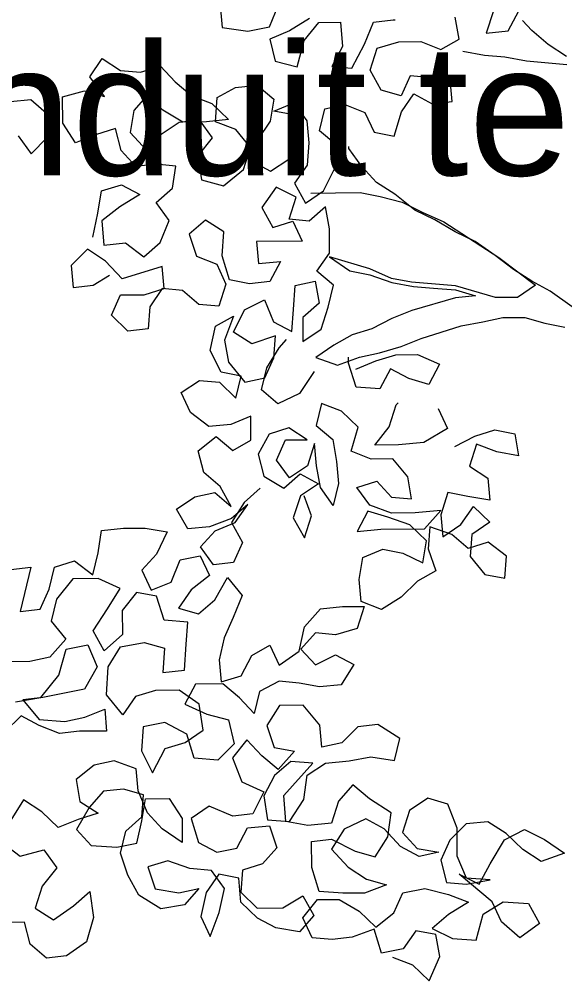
# Model space of a CAD drawing. Header units: millimetres. Extents: x 318905 to 439572, y -5133 to 105868.
# Drawn here: x 349971 to 350700, y 2868 to 4152 of the extents above; entities that cross this region are included whole.
import ezdxf

# ---------------------------------------------------------------- set-up
doc = ezdxf.new("R2010")
doc.units = ezdxf.units.MM
doc.header["$MEASUREMENT"] = 0
doc.layers.add('INTI_Agencement_Stylo_No__102', color=7, linetype='Continuous', lineweight=0, true_color=0xcccccc)
doc.layers.add('INTI_Etiquettes_Stylo_No__1', color=7, linetype='Continuous', lineweight=5)
doc.styles.add('STYLE_GENERE_2', font='Arial')
doc.dimstyles.new('STYLE_GENERE__3', dxfattribs={"dimtxt": 0.18, "dimasz": 182.4, "dimexe": 0.18, "dimexo": 0.0625, "dimgap": 0.09, "dimtad": 0, "dimtih": 1, "dimtoh": 1, "dimdec": 4, "dimzin": 0, "dimdsep": 46, "dimcen": 0.09, "dimadec": 0, "dimazin": 0, "dimtfac": 1, "dimtdec": 4, "dimtmove": 0, "dimatfit": 3, "dimldrblk": 'ARROWHEAD_5', "dimfxl": 0, "dimtolj": 1, "dimtzin": 0, "dimarcsym": 0})

# ---------------------------------------------------------------- blocks, each defined once
blk = doc.blocks.new('arbre6[1]', base_point=(351659.1, -542.5))
at = {"layer": 'INTI_Agencement_Stylo_No__102', "linetype": 'Continuous'}
for p, q in [((350239.9, 4170.4), (350242.5, 4141)), ((350305.8, 4141.6), (350317.7, 4171.1)), ((350604.8, 4163), (350595.3, 4133.5)), ((350624.5, 4136.4), (350638.9, 4163.3)), ((350359.2, 4152.8), (350332.6, 4136.5)), ((350352.1, 4123.3), (350371.4, 4147.5)), ((350371.4, 4147.5), (350400.6, 4147.8)), ((350400.6, 4147.8), (350403.3, 4115.7)), ((350432.4, 4118.6), (350444.4, 4148.2)), ((350444.4, 4148.2), (350471.1, 4151.1)), ((350471.1, 4151.1), (350473.5, 4151.1)), ((350558.9, 4125.1), (350553.8, 4154.5)), ((350656.1, 4136.7), (350643.8, 4150)), ((350242.5, 4141), (350276.6, 4136)), ((350276.6, 4136), (350305.8, 4141.6)), ((350332.6, 4136.5), (350305.9, 4125.5)), ((350595.3, 4133.5), (350624.5, 4136.4)), ((350678.1, 4118.2), (350656.1, 4136.7)), ((350305.9, 4125.5), (350313.4, 4096.1)), ((350342.7, 4088.4), (350352.1, 4123.3)), ((350449.5, 4113.4), (350478.6, 4121.7)), ((350478.6, 4121.7), (350507.8, 4122)), ((350507.8, 4122), (350534.7, 4111.5)), ((350534.7, 4111.5), (350558.9, 4125.1)), ((350403.3, 4115.7), (350388.9, 4088.8)), ((350415.6, 4086.4), (350432.4, 4118.6)), ((350440, 4083.9), (350449.5, 4113.4)), ((350563.9, 4109.1), (350593.1, 4104)), ((350702.6, 4102.3), (350678.1, 4118.2)), ((350065.4, 4075.2), (350082.3, 4099.4)), ((350082.3, 4099.4), (350106.7, 4083.6)), ((350313.4, 4096.1), (350342.7, 4088.4)), ((350593.1, 4104), (350619.9, 4101.6)), ((350619.9, 4101.6), (350649.1, 4096.5)), ((350649.1, 4096.5), (350702.7, 4091.6)), ((350106.7, 4083.6), (350133.5, 4081.1)), ((350133.5, 4081.1), (350160.2, 4089.4)), ((350160.2, 4089.4), (350179.8, 4068.2)), ((350388.9, 4088.8), (350415.6, 4086.4)), ((350454.8, 4057.3), (350440, 4083.9)), ((350085.1, 4048.6), (350065.4, 4075.2)), ((350493.6, 4076.4), (350481.6, 4049.5)), ((350547.1, 4071.5), (350493.6, 4076.4)), ((350549.8, 4042.1), (350547.1, 4071.5)), ((350029.1, 4048.1), (350058.3, 4056.4)), ((350058.3, 4056.4), (350085.1, 4048.6)), ((350179.8, 4068.2), (350201.9, 4049.6)), ((350235.9, 4047.3), (350260.1, 4060.9)), ((350260.1, 4060.9), (350289.3, 4063.8)), ((350289.3, 4063.8), (350311.4, 4045.3)), ((350481.6, 4049.5), (350454.8, 4057.3)), ((349986.6, 4044.5), (349959.8, 4041.6)), ((350011, 4023.3), (349986.6, 4044.5)), ((350029.4, 4013.3), (350029.1, 4048.1)), ((350143.5, 4051.8), (350124.2, 4030.2)), ((350163.1, 4030.5), (350143.5, 4051.8)), ((350201.9, 4049.6), (350228.7, 4039.2)), ((350233.7, 4015.1), (350235.9, 4047.3)), ((350311.4, 4045.3), (350306.7, 4015.8)), ((350481.8, 4028.1), (350498.6, 4052.3)), ((350498.6, 4052.3), (350523, 4039.1)), ((350189.9, 4014.7), (350163.1, 4030.5)), ((350228.7, 4039.2), (350250.7, 4017.9)), ((350311.5, 4029.2), (350338.1, 4040.2)), ((350338.1, 4040.2), (350355.4, 4016.2)), ((350372.5, 4003), (350379.6, 4032.5)), ((350379.6, 4032.5), (350406.3, 4038.1)), ((350406.3, 4038.1), (350433.1, 4027.6)), ((350523, 4039.1), (350549.8, 4042.1)), ((350008.8, 3993.8), (350011, 4023.3)), ((350124.2, 4030.2), (350119.5, 4000.7)), ((350250.7, 4017.9), (350221.6, 4015)), ((350338.3, 4024.1), (350311.5, 4029.2)), ((350340.9, 3994.7), (350338.3, 4024.1)), ((350433.1, 4027.6), (350445.5, 4001)), ((350472.3, 3995.9), (350481.8, 4028.1)), ((350046.6, 3986.7), (350029.4, 4013.3)), ((350100, 4005.9), (350073.3, 3997.6)), ((350107.5, 3976.5), (350100, 4005.9)), ((350160.9, 3998.4), (350185.1, 4014.7)), ((350185.1, 4014.7), (350211.8, 4017.6)), ((350221.6, 4015), (350189.9, 4014.7)), ((350211.8, 4017.6), (350229, 3993.7)), ((350260.6, 4004.7), (350233.7, 4015.1)), ((350306.7, 4015.8), (350289.9, 3991.5)), ((350355.4, 4016.2), (350358, 3986.8)), ((349969.9, 3996.1), (349987.1, 3972.2)), ((349987.1, 3972.2), (350008.8, 3993.8)), ((350073.3, 3997.6), (350046.6, 3986.7)), ((350119.5, 4000.7), (350141.6, 3976.8)), ((350141.6, 3976.8), (350160.9, 3998.4)), ((350229, 3993.7), (350209.7, 3969.4)), ((350280.2, 3980.7), (350260.6, 4004.7)), ((350331.4, 3965.1), (350340.9, 3994.7)), ((350394.5, 3984.5), (350372.5, 4003)), ((350445.5, 4001), (350472.3, 3995.9)), ((350270.7, 3951.2), (350280.2, 3980.7)), ((350289.9, 3991.5), (350282.8, 3962)), ((350358, 3986.8), (350355.8, 3957.3)), ((350392.3, 3952.3), (350394.5, 3984.5)), ((350411.6, 3979.3), (350411.6, 3981.9)), ((350428.8, 3955.3), (350411.6, 3979.3)), ((350127.1, 3955.3), (350107.5, 3976.5)), ((350209.7, 3969.4), (350214.9, 3937.3)), ((350153.9, 3958.2), (350127.1, 3955.3)), ((350180.7, 3955.7), (350153.9, 3958.2)), ((350176, 3926.3), (350180.7, 3955.7)), ((350282.8, 3962), (350307.2, 3948.9)), ((350307.2, 3948.9), (350331.4, 3965.1)), ((350355.8, 3957.3), (350338.9, 3933.1)), ((350448.4, 3934.1), (350428.8, 3955.3)), ((350244.1, 3929.6), (350270.7, 3951.2)), ((350377.9, 3922.7), (350392.3, 3952.3)), ((350081.2, 3922.7), (350107.9, 3931)), ((350107.9, 3931), (350132.3, 3917.8)), ((350214.9, 3937.3), (350244.1, 3929.6)), ((350338.9, 3933.1), (350353.7, 3906.5)), ((350472.9, 3918.2), (350448.4, 3934.1)), ((350076.5, 3893.2), (350081.2, 3922.7)), ((350132.3, 3917.8), (350105.7, 3901.5)), ((350154.3, 3907.3), (350176, 3926.3)), ((350314.7, 3927.5), (350295.4, 3900.6)), ((350341.5, 3914.4), (350314.7, 3927.5)), ((350353.7, 3906.5), (350377.9, 3922.7)), ((350360.9, 3919.9), (350426.6, 3920.5)), ((350426.6, 3920.5), (350453.4, 3915.4)), ((350453.4, 3915.4), (350482.7, 3907.6)), ((350499.8, 3897.1), (350472.9, 3918.2)), ((350171.5, 3883.4), (350154.3, 3907.3)), ((350332, 3884.8), (350341.5, 3914.4)), ((350482.7, 3907.6), (350509.5, 3894.5)), ((350069.5, 3861.1), (350076.5, 3893.2)), ((350105.7, 3901.5), (350081.5, 3882.6)), ((350295.4, 3900.6), (350310.2, 3873.9)), ((350380.5, 3901.3), (350358.8, 3882.4)), ((350385.6, 3872), (350380.5, 3901.3)), ((350526.6, 3883.9), (350499.8, 3897.1)), ((350509.5, 3894.5), (350538.8, 3881.4)), ((350081.5, 3882.6), (350084.1, 3850.5)), ((350159.5, 3853.8), (350171.5, 3883.4)), ((350220.1, 3883.8), (350198.4, 3864.9)), ((350244.6, 3868), (350220.1, 3883.8)), ((350310.2, 3873.9), (350336.9, 3882.2)), ((350358.8, 3882.4), (350332, 3884.8)), ((350336.9, 3882.2), (350349.3, 3855.6)), ((350553.5, 3868.1), (350526.6, 3883.9)), ((350538.8, 3881.4), (350612.1, 3833.8)), ((350198.4, 3864.9), (350208.3, 3835.5)), ((350242.4, 3835.9), (350244.6, 3868)), ((350385.9, 3839.8), (350385.6, 3872)), ((350580.4, 3855), (350553.5, 3868.1)), ((350084.1, 3850.5), (350113.3, 3853.4)), ((350113.3, 3853.4), (350137.8, 3834.9)), ((350137.8, 3834.9), (350159.5, 3853.8)), ((350349.3, 3855.6), (350288.4, 3855)), ((350288.4, 3855), (350291.1, 3825.6)), ((350607.3, 3836.5), (350580.4, 3855)), ((350062.3, 3844.9), (350040.6, 3823.3)), ((350086.7, 3829.1), (350062.3, 3844.9)), ((350369, 3815.6), (350385.9, 3839.8)), ((350108.8, 3805.2), (350086.7, 3829.1)), ((350208.3, 3835.5), (350235.2, 3825.1)), ((350235.2, 3825.1), (350247.5, 3798.4)), ((350252.3, 3803.8), (350242.4, 3835.9)), ((350291.1, 3825.6), (350320.3, 3828.5)), ((350320.3, 3828.5), (350305.9, 3801.6)), ((350439.5, 3818.9), (350385.9, 3834.5)), ((350385.9, 3834.5), (350412.8, 3816)), ((350631.7, 3818), (350607.3, 3836.5)), ((350612.1, 3833.8), (350661.1, 3796.8)), ((350040.6, 3823.3), (350043.2, 3793.9)), ((350162.2, 3821.7), (350108.8, 3805.2)), ((350164.9, 3792.3), (350162.2, 3821.7)), ((350391, 3797.1), (350369, 3815.6)), ((350412.8, 3816), (350439.6, 3810.9)), ((350468.8, 3805.8), (350439.5, 3818.9)), ((350656.2, 3802.1), (350631.7, 3818)), ((350069.9, 3796.8), (350091.7, 3810.4)), ((350279.1, 3798.7), (350252.3, 3803.8)), ((350305.9, 3801.6), (350279.1, 3798.7)), ((350340, 3796.6), (350366.7, 3802.2)), ((350366.7, 3802.2), (350371.8, 3772.8)), ((350439.6, 3810.9), (350468.9, 3800.4)), ((350495.6, 3800.7), (350468.8, 3805.8)), ((350468.9, 3800.4), (350498.1, 3795.3)), ((350554, 3795.9), (350495.6, 3800.7)), ((350680.6, 3789), (350656.2, 3802.1)), ((350043.2, 3793.9), (350069.9, 3796.8)), ((350138.2, 3784.1), (350164.9, 3792.3)), ((350162.4, 3792.3), (350145.6, 3768.1)), ((350189.2, 3789.9), (350162.4, 3792.3)), ((350211.2, 3771.3), (350189.2, 3789.9)), ((350247.5, 3798.4), (350238, 3768.9)), ((350337.8, 3764.5), (350340, 3796.6)), ((350384, 3767.5), (350391, 3797.1)), ((350498.1, 3795.3), (350524.9, 3792.9)), ((350524.9, 3792.9), (350554.1, 3790.5)), ((350607.7, 3780.3), (350554, 3795.9)), ((350554.1, 3790.5), (350580.9, 3782.7)), ((350661.1, 3796.8), (350636.9, 3780.5)), ((350709.9, 3767.8), (350680.6, 3789)), ((350094.6, 3756.9), (350106.5, 3783.8)), ((350106.5, 3783.8), (350138.2, 3784.1)), ((350272.1, 3763.9), (350298.8, 3777.5)), ((350298.8, 3777.5), (350311.1, 3748.1)), ((350554.2, 3779.8), (350495.9, 3763.2)), ((350580.9, 3782.7), (350554.2, 3779.8)), ((350636.9, 3780.5), (350607.7, 3780.3)), ((350145.6, 3768.1), (350143.4, 3738.6)), ((350238, 3768.9), (350211.2, 3771.3)), ((350257.7, 3734.3), (350272.1, 3763.9)), ((350335.6, 3735), (350337.8, 3764.5)), ((350371.8, 3772.8), (350350, 3753.9)), ((350374.5, 3738), (350384, 3767.5)), ((350495.9, 3763.2), (350469.2, 3752.3)), ((350116.6, 3735.7), (350094.6, 3756.9)), ((350233.3, 3742.1), (350257.6, 3755.7)), ((350257.6, 3755.7), (350245.6, 3723.5)), ((350311.1, 3748.1), (350335.6, 3735)), ((350350, 3753.9), (350350.3, 3721.7)), ((350469.2, 3752.3), (350442.6, 3738.6)), ((350590.9, 3748), (350617.6, 3753.6)), ((350617.6, 3753.6), (350646.8, 3753.9)), ((350646.8, 3753.9), (350673.6, 3746.1)), ((350143.4, 3738.6), (350116.6, 3735.7)), ((350226.3, 3709.9), (350233.3, 3742.1)), ((350350.3, 3721.7), (350374.5, 3738)), ((350442.6, 3738.6), (350415.9, 3730.4)), ((350508.3, 3725.8), (350561.7, 3742.4)), ((350561.7, 3742.4), (350590.9, 3748)), ((350673.6, 3746.1), (350700.4, 3741)), ((350245.6, 3723.5), (350250.7, 3694.1)), ((350282.2, 3718.4), (350257.7, 3734.3)), ((350313.7, 3729.4), (350282.2, 3718.4)), ((350311.5, 3700), (350313.7, 3729.4)), ((350318.7, 3713.4), (350328.3, 3724.2)), ((350415.9, 3730.4), (350391.6, 3716.8)), ((350481.7, 3714.9), (350508.3, 3725.8)), ((350241.1, 3680.6), (350226.3, 3709.9)), ((350301.9, 3686.5), (350318.7, 3713.4)), ((350391.6, 3716.8), (350367.4, 3700.5)), ((350452.5, 3706.6), (350481.7, 3714.9)), ((350299.5, 3673.1), (350311.5, 3700)), ((350367.4, 3700.5), (350396.7, 3690)), ((350396.7, 3690), (350425.8, 3701)), ((350411.3, 3692.8), (350411.2, 3700.9)), ((350425.8, 3701), (350452.5, 3706.6)), ((350447.8, 3695.9), (350474.5, 3704.1)), ((350474.5, 3704.1), (350503.6, 3704.4)), ((350503.6, 3704.4), (350532.9, 3691.3)), ((350250.7, 3694.1), (350272.8, 3667.5)), ((350294.8, 3657), (350301.9, 3686.5)), ((350421.3, 3660.8), (350411.3, 3692.8)), ((350421.1, 3684.9), (350447.8, 3695.9)), ((350467.3, 3685.3), (350452.9, 3658.4)), ((350491.7, 3672.2), (350467.3, 3685.3)), ((350532.9, 3691.3), (350518.5, 3664.4)), ((350267.9, 3675.5), (350241.1, 3680.6)), ((350260.8, 3646), (350267.9, 3675.5)), ((350272.8, 3667.5), (350299.5, 3673.1)), ((350365.2, 3681.7), (350345.9, 3652.1)), ((350518.5, 3664.4), (350491.7, 3672.2)), ((350187.8, 3653.4), (350212, 3669.6)), ((350212, 3669.6), (350238.8, 3667.2)), ((350238.8, 3667.2), (350260.8, 3646)), ((350452.9, 3658.4), (350421.3, 3660.8)), ((350200.1, 3626.7), (350187.8, 3653.4)), ((350316.8, 3638.5), (350294.8, 3657)), ((350345.9, 3652.1), (350316.8, 3638.5)), ((350375.2, 3639), (350368.1, 3609.5)), ((350402, 3628.5), (350375.2, 3639)), ((350465.4, 3607.7), (350475, 3637.2)), ((350475, 3637.2), (350477.4, 3639.9)), ((350224.6, 3608.2), (350200.1, 3626.7)), ((350280.5, 3622.1), (350253.8, 3611.1)), ((350280.7, 3590), (350280.5, 3622.1)), ((350424.1, 3607.3), (350402, 3628.5)), ((350530.9, 3632.4), (350543.3, 3605.7)), ((350253.8, 3611.1), (350224.6, 3608.2)), ((350368.1, 3609.5), (350390.2, 3590.9)), ((350414.6, 3575.1), (350424.1, 3607.3)), ((350446.2, 3583.4), (350465.4, 3607.7)), ((350210.3, 3575.9), (350234.4, 3594.9)), ((350234.4, 3594.9), (350256.5, 3576.3)), ((350305, 3598.2), (350290.6, 3571.3)), ((350331.7, 3606.5), (350305, 3598.2)), ((350356.1, 3590.6), (350331.7, 3606.5)), ((350543.3, 3605.7), (350511.8, 3586.7)), ((350553.2, 3581.7), (350579.9, 3595.3)), ((350579.9, 3595.3), (350606.6, 3603.6)), ((350606.6, 3603.6), (350633.4, 3598.5)), ((350633.4, 3598.5), (350638.4, 3569.1)), ((350256.5, 3576.3), (350280.7, 3590)), ((350315, 3563.5), (350326.9, 3590.4)), ((350326.9, 3590.4), (350356.1, 3590.6)), ((350365.9, 3585.4), (350356.4, 3555.8)), ((350368.5, 3555.9), (350365.9, 3585.4)), ((350390.2, 3590.9), (350395.2, 3561.5)), ((350477.8, 3583.7), (350446.2, 3583.4)), ((350511.8, 3586.7), (350477.8, 3583.7)), ((350582.4, 3584.6), (350572.9, 3555.1)), ((350609.2, 3574.2), (350582.4, 3584.6)), ((350217.8, 3546.6), (350210.3, 3575.9)), ((350290.6, 3571.3), (350298.1, 3541.9)), ((350441.4, 3564.6), (350414.6, 3575.1)), ((350638.4, 3569.1), (350609.2, 3574.2)), ((350332.2, 3539.6), (350315, 3563.5)), ((350356.4, 3555.8), (350332.2, 3539.6)), ((350373.6, 3526.6), (350368.5, 3555.9)), ((350395.2, 3561.5), (350397.9, 3532.1)), ((350470.6, 3564.9), (350441.4, 3564.6)), ((350490.3, 3541), (350470.6, 3564.9)), ((350239.8, 3528), (350217.8, 3546.6)), ((350325, 3526.1), (350346.7, 3545)), ((350346.7, 3545), (350371.1, 3531.9)), ((350572.9, 3555.1), (350597.3, 3539.3)), ((350298.1, 3541.9), (350325, 3526.1)), ((350371.1, 3531.9), (350346.9, 3515.6)), ((350397.9, 3532.1), (350390.8, 3502.6)), ((350422.3, 3527), (350449, 3535.3)), ((350449, 3535.3), (350468.6, 3514)), ((350495.4, 3511.6), (350490.3, 3541)), ((350597.3, 3539.3), (350600, 3509.9)), ((350205.9, 3514.3), (350232.6, 3519.9)), ((350232.6, 3519.9), (350254.6, 3501.4)), ((350254.6, 3501.4), (350239.8, 3528)), ((350293.3, 3525.8), (350271.6, 3506.9)), ((350390.8, 3502.6), (350373.6, 3526.6)), ((350439.5, 3503.1), (350422.3, 3527)), ((350543.9, 3520.1), (350534.4, 3490.5)), ((350570.7, 3515), (350543.9, 3520.1)), ((350181.6, 3498), (350205.9, 3514.3)), ((350276.5, 3504.3), (350254.7, 3485.3)), ((350271.6, 3506.9), (350254.8, 3480)), ((350259.6, 3480), (350276.5, 3504.3)), ((350346.9, 3515.6), (350337.4, 3486.1)), ((350361.7, 3489), (350351.8, 3515.6)), ((350468.6, 3514), (350495.4, 3511.6)), ((350600, 3509.9), (350570.7, 3515)), ((350196.4, 3471.4), (350181.6, 3498)), ((350437.1, 3495), (350422.7, 3468.1)), ((350463.9, 3487.2), (350437.1, 3495)), ((350468.7, 3492.6), (350439.5, 3503.1)), ((350500.4, 3492.9), (350468.7, 3492.6)), ((350534.4, 3495.9), (350500.4, 3492.9)), ((350512.7, 3471.6), (350534.4, 3495.9)), ((350561.3, 3477.4), (350578.1, 3501.6)), ((350578.1, 3501.6), (350600.2, 3480.4)), ((350254.7, 3485.3), (350225.6, 3474.4)), ((350232.9, 3469.1), (350259.6, 3480)), ((350254.8, 3480), (350269.6, 3453.3)), ((350337.4, 3486.1), (350352.2, 3459.4)), ((350352.2, 3459.4), (350361.7, 3489)), ((350493.2, 3476.8), (350463.9, 3487.2)), ((350534.4, 3490.5), (350537.1, 3461.1)), ((350600.2, 3480.4), (350576, 3464.1)), ((350076.6, 3439.8), (350081.3, 3469.3)), ((350081.3, 3469.3), (350110.5, 3472.3)), ((350110.5, 3472.3), (350139.6, 3472.5)), ((350139.6, 3472.5), (350168.9, 3467.4)), ((350168.9, 3467.4), (350154.5, 3437.9)), ((350225.6, 3474.4), (350196.4, 3471.4)), ((350213.6, 3447.5), (350232.9, 3469.1)), ((350422.7, 3468.1), (350454.3, 3471.1)), ((350454.3, 3471.1), (350512.7, 3471.6)), ((350515.2, 3455.6), (350493.2, 3476.8)), ((350520, 3474.3), (350517.7, 3444.9)), ((350549.2, 3463.9), (350520, 3474.3)), ((350537.1, 3461.1), (350561.3, 3477.4)), ((350269.6, 3453.3), (350257.6, 3426.5)), ((350510.6, 3426.1), (350515.2, 3455.6)), ((350571.3, 3445.4), (350549.2, 3463.9)), ((350598, 3453.6), (350571.3, 3445.4)), ((350576, 3464.1), (350573.8, 3434.7)), ((350622.4, 3435.1), (350598, 3453.6)), ((350230.9, 3423.5), (350213.6, 3447.5)), ((350430.3, 3433.4), (350456.9, 3444.3)), ((350456.9, 3444.3), (350483.7, 3439.2)), ((350517.7, 3444.9), (350527.7, 3415.5)), ((350018.4, 3420.6), (350045.1, 3428.9)), ((350045.1, 3428.9), (350069.6, 3410.3)), ((350069.6, 3410.3), (350076.6, 3439.8)), ((350154.5, 3437.9), (350135.2, 3416.3)), ((350174.2, 3400.6), (350186.2, 3430.1)), ((350186.2, 3430.1), (350212.9, 3435.7)), ((350212.9, 3435.7), (350225.3, 3409.1)), ((350425.6, 3403.9), (350430.3, 3433.4)), ((350483.7, 3439.2), (350510.6, 3426.1)), ((350573.8, 3434.7), (350593.4, 3410.8)), ((350620.2, 3405.7), (350622.4, 3435.1)), ((349960, 3417.4), (349986.8, 3420.3)), ((349986.8, 3420.3), (349972.6, 3361.3)), ((350011.3, 3391.1), (350018.4, 3420.6)), ((350135.2, 3416.3), (350147.6, 3389.6)), ((350257.6, 3426.5), (350230.9, 3423.5)), ((350527.7, 3415.5), (350503.5, 3401.9)), ((350042.8, 3404.7), (350021.2, 3377.8)), ((350076.9, 3405.1), (350042.8, 3404.7)), ((350106.2, 3391.9), (350076.9, 3405.1)), ((350225.3, 3409.1), (350201.1, 3390.1)), ((350232.8, 3377), (350249.6, 3406.6)), ((350249.6, 3406.6), (350269.2, 3382.7)), ((350428.3, 3374.5), (350425.6, 3403.9)), ((350503.5, 3401.9), (350481.7, 3380.3)), ((350593.4, 3410.8), (350620.2, 3405.7)), ((349999.4, 3364.2), (350011.3, 3391.1)), ((350089.4, 3365), (350106.2, 3391.9)), ((350147.6, 3389.6), (350174.2, 3400.6)), ((350201.1, 3390.1), (350184.2, 3365.9)), ((350021.2, 3377.8), (350014.1, 3348.3)), ((350128.1, 3386.8), (350108.8, 3362.5)), ((350154.9, 3381.7), (350128.1, 3386.8)), ((350164.9, 3349.6), (350154.9, 3381.7)), ((350211, 3358.1), (350232.8, 3377)), ((350269.2, 3382.7), (350257.3, 3353.1)), ((350481.7, 3380.3), (350455.1, 3364)), ((349972.6, 3361.3), (349999.4, 3364.2)), ((350070.1, 3335.4), (350089.4, 3365)), ((350184.2, 3365.9), (350211, 3358.1)), ((350352.3, 3340.6), (350374, 3364.9)), ((350374, 3364.9), (350403.1, 3367.9)), ((350403.1, 3367.9), (350432.3, 3368.1)), ((350432.3, 3368.1), (350422.8, 3338.6)), ((350455.1, 3364), (350428.3, 3374.5)), ((350108.8, 3362.5), (350109.1, 3330.4)), ((350257.3, 3353.1), (350245.3, 3326.3)), ((350014.1, 3348.3), (350033.7, 3324.4)), ((350196.5, 3347.2), (350164.9, 3349.6)), ((350194.3, 3317.8), (350196.5, 3347.2)), ((350345.2, 3308.4), (350352.3, 3340.6)), ((350422.8, 3338.6), (350393.7, 3330.3)), ((350084.9, 3308.8), (350070.1, 3335.4)), ((350109.1, 3330.4), (350084.9, 3308.8)), ((350245.3, 3326.3), (350238.3, 3296.8)), ((350366.9, 3332.7), (350347.6, 3311.1)), ((350393.7, 3330.3), (350366.9, 3332.7)), ((350033.7, 3324.4), (350012, 3300.1)), ((350033.8, 3311), (350063, 3316.6)), ((350063, 3316.6), (350075.3, 3287.3)), ((350089.9, 3287.4), (350106.8, 3314.3)), ((350106.8, 3314.3), (350138.3, 3320)), ((350138.3, 3320), (350165.2, 3312.2)), ((350165.2, 3312.2), (350163, 3280)), ((350192.1, 3283), (350194.3, 3317.8)), ((350282, 3302.5), (350306.2, 3316.1)), ((350306.2, 3316.1), (350318.6, 3289.5)), ((350012, 3300.1), (349985.3, 3294.5)), ((350024.3, 3276.1), (350033.8, 3311)), ((350267.6, 3275.6), (350282, 3302.5)), ((350318.6, 3289.5), (350345.2, 3308.4)), ((350347.6, 3311.1), (350367.2, 3289.9)), ((350367.2, 3289.9), (350393.9, 3303.5)), ((350393.9, 3303.5), (350418.3, 3290.4)), ((349985.3, 3294.5), (349953.7, 3294.2)), ((350075.3, 3287.3), (350058.5, 3257.7)), ((350087.8, 3249.9), (350089.9, 3287.4)), ((350238.3, 3296.8), (350240.9, 3267.3)), ((350418.3, 3290.4), (350401.5, 3263.4)), ((350000.2, 3246.4), (350024.3, 3276.1)), ((350163, 3280), (350192.1, 3283)), ((350240.9, 3267.3), (350267.6, 3275.6)), ((350206.9, 3264.4), (350192.5, 3237.5)), ((350243.4, 3264.7), (350206.9, 3264.4)), ((350265.4, 3246.2), (350243.4, 3264.7)), ((350318.7, 3268.1), (350292.1, 3254.4)), ((350345.5, 3265.6), (350318.7, 3268.1)), ((350372.3, 3260.5), (350345.5, 3265.6)), ((350401.5, 3263.4), (350372.3, 3260.5)), ((350031.8, 3252.1), (350002.7, 3246.5)), ((350058.5, 3257.7), (350031.8, 3252.1)), ((350109.9, 3223.3), (350087.8, 3249.9)), ((350126.7, 3247.6), (350109.9, 3223.3)), ((350153.4, 3255.8), (350126.7, 3247.6)), ((350185, 3256.1), (350153.4, 3255.8)), ((350211.9, 3237.6), (350185, 3256.1)), ((350292.1, 3254.4), (350285, 3224.9)), ((349966.2, 3240.8), (350000.2, 3246.4)), ((350002.7, 3246.5), (349975.9, 3243.5)), ((349975.9, 3243.5), (349998, 3217)), ((350192.5, 3237.5), (350221.8, 3224.3)), ((350217.1, 3202.9), (350211.9, 3237.6)), ((350285, 3224.9), (350265.4, 3246.2)), ((350319, 3235.9), (350302.2, 3209)), ((350350.6, 3236.2), (350319, 3235.9)), ((350372.7, 3209.7), (350350.6, 3236.2)), ((349973.7, 3222.1), (349951.9, 3200.5)), ((349998.1, 3208.9), (349973.7, 3222.1)), ((350058.8, 3220.2), (350085.5, 3231.1)), ((350085.5, 3231.1), (350088.1, 3201.7)), ((350221.8, 3224.3), (350251, 3216.6)), ((349998, 3217), (350032.1, 3214.6)), ((350032.1, 3214.6), (350058.8, 3220.2)), ((350165.9, 3213.1), (350136.8, 3207.5)), ((350195.2, 3197.3), (350165.9, 3213.1)), ((350251, 3216.6), (350258.6, 3184.5)), ((350302.2, 3209), (350312.1, 3179.7)), ((350375.4, 3180.2), (350372.7, 3209.7)), ((350450.5, 3210.4), (350423.8, 3207.4)), ((350479.9, 3191.9), (350450.5, 3210.4)), ((350024.9, 3198.5), (349998.1, 3208.9)), ((350051.7, 3201.4), (350024.9, 3198.5)), ((350088.1, 3201.7), (350051.7, 3201.4)), ((350136.8, 3207.5), (350134.6, 3175.4)), ((350192.9, 3186.6), (350217.1, 3202.9)), ((350205.2, 3165.3), (350195.2, 3197.3)), ((350423.8, 3207.4), (350402.1, 3185.8)), ((350166.2, 3178.3), (350192.9, 3186.6)), ((350258.6, 3184.5), (350236.8, 3162.9)), ((350275.5, 3190), (350256.3, 3165.8)), ((350295.2, 3168.8), (350275.5, 3190)), ((350402.1, 3185.8), (350375.4, 3180.2)), ((350472.8, 3162.4), (350479.9, 3191.9)), ((350134.6, 3175.4), (350149.4, 3146.1)), ((350149.4, 3146.1), (350166.2, 3178.3)), ((350312.1, 3179.7), (350338.9, 3174.6)), ((350338.9, 3174.6), (350317.2, 3150.3)), ((350098.2, 3161.7), (350071.5, 3156.1)), ((350127.4, 3151.2), (350098.2, 3161.7)), ((350236.8, 3162.9), (350205.2, 3165.3)), ((350256.3, 3165.8), (350268.7, 3133.8)), ((350317.2, 3150.3), (350295.2, 3168.8)), ((350334.1, 3161.1), (350312.4, 3142.2)), ((350324.8, 3115.5), (350363.4, 3158.7)), ((350363.4, 3158.7), (350334.1, 3161.1)), ((350356.2, 3142.6), (350380.4, 3158.9)), ((350380.4, 3158.9), (350412, 3161.8)), ((350412, 3161.8), (350441.1, 3167.4)), ((350441.1, 3167.4), (350472.8, 3162.4)), ((350071.5, 3156.1), (350047.3, 3137.1)), ((350130.1, 3121.8), (350127.4, 3151.2)), ((350047.3, 3137.1), (350052.4, 3107.7)), ((350268.7, 3133.8), (350298, 3120.6)), ((350312.4, 3142.2), (350298, 3115.3)), ((350351.5, 3110.4), (350356.2, 3142.6)), ((350083.9, 3121.4), (350064.6, 3099.8)), ((350110.6, 3124.3), (350083.9, 3121.4)), ((350137.4, 3116.5), (350110.6, 3124.3)), ((350142.5, 3092.5), (350130.1, 3121.8)), ((350298, 3120.6), (350283.6, 3091.1)), ((350417.1, 3129.8), (350397.8, 3108.2)), ((350439.1, 3111.2), (350417.1, 3129.8)), ((349976.9, 3109.7), (349960.1, 3082.8)), ((350001.4, 3093.9), (349976.9, 3109.7)), ((350052.4, 3107.7), (350076.8, 3091.9)), ((350135.2, 3087.1), (350137.4, 3116.5)), ((350135.3, 3081.7), (350139.9, 3111.2)), ((350139.9, 3111.2), (350171.5, 3111.5)), ((350171.5, 3111.5), (350188.8, 3084.9)), ((350298, 3115.3), (350303.1, 3083.2)), ((350327.4, 3080.8), (350324.8, 3115.5)), ((350332.3, 3080.8), (350351.5, 3110.4)), ((350397.8, 3108.2), (350388.3, 3078.6)), ((350468.4, 3092.7), (350439.1, 3111.2)), ((350517, 3111.9), (350492.8, 3095.6)), ((350543.8, 3104.1), (350517, 3111.9)), ((350023.4, 3072.7), (350001.4, 3093.9)), ((350064.6, 3099.8), (350047.8, 3070.2)), ((350225.1, 3101.3), (350200.9, 3085)), ((350256.8, 3088.2), (350225.1, 3101.3)), ((350492.8, 3095.6), (350483.2, 3066.1)), ((350556.2, 3072.1), (350543.8, 3104.1)), ((350050.1, 3083.6), (350023.4, 3072.7)), ((350076.8, 3091.9), (350050.1, 3083.6)), ((350113.5, 3068.1), (350135.2, 3087.1)), ((350128.2, 3052.2), (350135.3, 3081.7)), ((350162.1, 3071.2), (350142.5, 3092.5)), ((350188.8, 3084.9), (350189, 3052.7)), ((350200.9, 3085), (350210.9, 3052.9)), ((350283.6, 3091.1), (350256.8, 3088.2)), ((350303.1, 3083.2), (350332.3, 3080.8)), ((350356.7, 3075.7), (350327.4, 3080.8)), ((350434.5, 3084.4), (350405.4, 3070.8)), ((350458.9, 3071.2), (350434.5, 3084.4)), ((350463.8, 3060.6), (350468.4, 3092.7)), ((350047.8, 3070.2), (350067.4, 3049)), ((350106.4, 3038.6), (350113.5, 3068.1)), ((350189, 3052.7), (350162.1, 3071.2)), ((350262, 3045.4), (350276.4, 3072.3)), ((350276.4, 3072.3), (350305.6, 3075.2)), ((350305.6, 3075.2), (350315.5, 3045.9)), ((350388.3, 3078.6), (350356.7, 3075.7)), ((350405.4, 3070.8), (350388.5, 3043.8)), ((350480.9, 3047.4), (350458.9, 3071.2)), ((350568.3, 3077.6), (350546.6, 3056)), ((350556.5, 3034.7), (350556.2, 3072.1)), ((350597.5, 3080.5), (350568.3, 3077.6)), ((350621.9, 3064.7), (350597.5, 3080.5)), ((350619.5, 3056.6), (350646.2, 3070.3)), ((350646.2, 3070.3), (350673.1, 3057.1)), ((350361.7, 3054.3), (350388.4, 3057.2)), ((350388.4, 3057.2), (350420.2, 3041.5)), ((350447, 3033.7), (350463.8, 3060.6)), ((350483.2, 3066.1), (350502.9, 3044.9)), ((350546.6, 3056), (350534.6, 3029.1)), ((350600.3, 3024.3), (350619.5, 3056.6)), ((350644, 3043.5), (350621.9, 3064.7)), ((350673.1, 3057.1), (350699.9, 3038.6)), ((349948.2, 3053.2), (349972.6, 3034.7)), ((349972.6, 3034.7), (350004.2, 3043)), ((350004.2, 3043), (350021.4, 3019.1)), ((350067.4, 3049), (350101.5, 3046.6)), ((350101.5, 3046.6), (350128.2, 3052.2)), ((350210.9, 3052.9), (350235.3, 3039.8)), ((350235.3, 3039.8), (350262, 3045.4)), ((350315.5, 3045.9), (350296.2, 3024.3)), ((350362, 3019.5), (350361.7, 3054.3)), ((350388.5, 3043.8), (350410.6, 3020)), ((350505.4, 3034.2), (350480.9, 3047.4)), ((350502.9, 3044.9), (350532.1, 3039.8)), ((350668.4, 3027.6), (350644, 3043.5)), ((350116.3, 3009.3), (350106.4, 3038.6)), ((350420.2, 3041.5), (350447, 3033.7)), ((350532.1, 3039.8), (350505.4, 3034.2)), ((350568.8, 3005.3), (350556.5, 3034.7)), ((350699.9, 3038.6), (350668.4, 3027.6)), ((350021.4, 3019.1), (350002.1, 2994.8)), ((350169.7, 3028.5), (350143, 3020.2)), ((350143, 3020.2), (350153, 2990.9)), ((350199, 3018), (350169.7, 3028.5)), ((350228.2, 3015.6), (350199, 3018)), ((350296.2, 3024.3), (350269.5, 3016)), ((350371.9, 2987.5), (350362, 3019.5)), ((350410.6, 3020), (350435.1, 3004.1)), ((350534.6, 3029.1), (350542.1, 2999.7)), ((350585.9, 2997.4), (350600.3, 3024.3)), ((350131.1, 2982.6), (350116.3, 3009.3)), ((350238, 3010.4), (350221.1, 2986.1)), ((350245.4, 2991.7), (350228.2, 3015.6)), ((350264.8, 3005.2), (350238, 3010.4)), ((350267.4, 2973.2), (350264.8, 3005.2)), ((350269.5, 3016), (350267.3, 2986.5)), ((350435.1, 3004.1), (350461.9, 2996.3)), ((350603.1, 2973.5), (350559.1, 3010.6)), ((350559.1, 3010.6), (350585.9, 2997.4)), ((350600.5, 3002.9), (350568.8, 3005.3)), ((350002.1, 2994.8), (349992.6, 2965.3)), ((350153, 2990.9), (350184.6, 2985.8)), ((350184.6, 2985.8), (350211.3, 2991.4)), ((350211.3, 2991.4), (350192, 2969.8)), ((350238.3, 2959.5), (350245.4, 2991.7)), ((350461.9, 2996.3), (350432.8, 2985.4)), ((350483.8, 2985.8), (350513, 2991.4)), ((350513, 2991.4), (350544.7, 2983.7)), ((350542.1, 2999.7), (350568.9, 2997.3)), ((350568.9, 2997.3), (350600.5, 3002.9)), ((350043.7, 2968.5), (350065.4, 2987.4)), ((350065.4, 2987.4), (350070.5, 2952.6)), ((350160.5, 2964.2), (350131.1, 2982.6)), ((350221.1, 2986.1), (350214.1, 2953.9)), ((350267.3, 2986.5), (350289.4, 2965.3)), ((350323.4, 2965.6), (350350.1, 2981.9)), ((350350.1, 2981.9), (350364.9, 2955.3)), ((350403.6, 2985.1), (350371.9, 2987.5)), ((350432.8, 2985.4), (350403.6, 2985.1)), ((350471.9, 2958.9), (350483.8, 2985.8)), ((350544.7, 2983.7), (350571.5, 2973.2)), ((349992.6, 2965.3), (350017.1, 2949.5)), ((350017.1, 2949.5), (350043.7, 2968.5)), ((350192, 2969.8), (350160.5, 2964.2)), ((350289.5, 2951.9), (350267.4, 2973.2)), ((350289.4, 2965.3), (350323.4, 2965.6)), ((350350.3, 2952.5), (350369.6, 2976.8)), ((350369.6, 2976.8), (350398.8, 2977)), ((350398.8, 2977), (350425.6, 2961.2)), ((350571.5, 2973.2), (350544.9, 2956.9)), ((350591.1, 2957.3), (350617.7, 2973.6)), ((350615.5, 2946.9), (350603.1, 2973.5)), ((350617.7, 2973.6), (350651.8, 2971.3)), ((350651.8, 2971.3), (350666.6, 2944.6)), ((350070.5, 2952.6), (350061.1, 2920.4)), ((350214.1, 2953.9), (350226.4, 2927.3)), ((350226.4, 2927.3), (350238.3, 2959.5)), ((350364.9, 2955.3), (350345.6, 2933.7)), ((350362.7, 2925.8), (350350.3, 2952.5)), ((350425.6, 2961.2), (350447.7, 2940)), ((350447.7, 2940), (350471.9, 2958.9)), ((350544.9, 2956.9), (350523.1, 2938)), ((350581.6, 2922.5), (350591.1, 2957.3)), ((349978.2, 2946.4), (349949, 2946.2)), ((349985.7, 2917.1), (349978.2, 2946.4)), ((350313.9, 2938.8), (350289.5, 2951.9)), ((350640, 2925.7), (350615.5, 2946.9)), ((350666.6, 2944.6), (350640, 2925.7)), ((350345.6, 2933.7), (350313.9, 2938.8)), ((350445.3, 2937.3), (350416.2, 2926.3)), ((350455.3, 2905.3), (350445.3, 2937.3)), ((350501.2, 2935.1), (350484.4, 2910.9)), ((350528, 2930), (350501.2, 2935.1)), ((350523.1, 2938), (350550, 2924.9)), ((350533.1, 2900.6), (350528, 2930)), ((350007.7, 2898.5), (349985.7, 2917.1)), ((350061.1, 2920.4), (350034.4, 2901.5)), ((350389.4, 2923.4), (350362.7, 2925.8)), ((350416.2, 2926.3), (350389.4, 2923.4)), ((350550, 2924.9), (350581.6, 2922.5)), ((350034.4, 2901.5), (350007.7, 2898.5)), ((350484.4, 2910.9), (350455.3, 2905.3)), ((350469.9, 2900), (350496.7, 2889.6)), ((350496.7, 2889.6), (350518.8, 2868.4)), ((350518.8, 2868.4), (350533.1, 2900.6))]:
    blk.add_line(p, q, dxfattribs=at)
blk = doc.blocks.new('ARROWHEAD_5')
at = {"linetype": 'Continuous', "lineweight": 0}
blk.add_hatch(color=0, dxfattribs=at).paths.add_polyline_path([(-1, 0.2679), (0, 0), (-1, -0.2679)])
at = {"color": 0, "linetype": 'Continuous', "lineweight": 0}
blk.add_line((0, 0), (-1, 0), dxfattribs=at)

msp = doc.modelspace()

# ---------------------------------------------------------------- block references
at = {"layer": 'INTI_Agencement_Stylo_No__102', "linetype": 'Continuous'}
msp.add_blockref('arbre6[1]', (351659.099, -542.456), dxfattribs=at)

# ---------------------------------------------------------------- texts
at = {"layer": 'INTI_Etiquettes_Stylo_No__1', "linetype": 'Continuous', "insert": (351754.12, 3940.998), "char_height": 175, "attachment_point": 9, "style": 'STYLE_GENERE_2'}
msp.add_mtext('\\A1;{\\pqr;\\fArial|b0|i0|c0|p34;Enduit teinte sable}', dxfattribs=at)

# ---------------------------------------------------------------- leaders
at = {"layer": 'INTI_Etiquettes_Stylo_No__1', "linetype": 'Continuous', "annotation_type": 0, "has_hookline": 1, "hookline_direction": 1, "text_width": 1983.97}
msp.add_leader([(355169.13, 3673.372), (352294.12, 3940.998), (351754.21, 3940.998)], dimstyle='STYLE_GENERE__3', dxfattribs=at)

doc.saveas('drawing.dxf')
